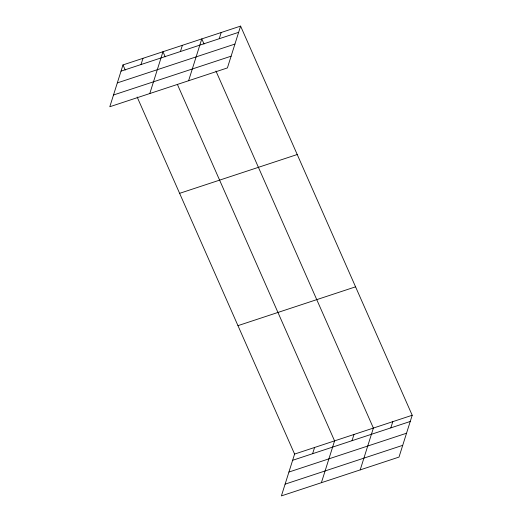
<?xml version="1.0" encoding="UTF-8"?>
<svg xmlns="http://www.w3.org/2000/svg" width="522" height="522" viewBox="0 0 522 522"><rect width="100%" height="100%" fill="white"/><g stroke="black" fill="none" stroke-linecap="round" stroke-linejoin="round"><path stroke-width="0.78" d="M122.99 64.917L109.803 106.742L227.409 67.925L240.596 26.1L122.99 64.917L125.241 70.026M141.018 64.545L142.982 58.32M149.788 93.549L162.975 51.717L165.226 56.826M180.416 51.541L182.38 45.316M188.599 80.74L201.786 38.909L204.037 44.018M219.227 38.726L221.191 32.508M137.149 97.02L294.591 454.075L281.404 495.9L399.01 457.083L412.197 415.258L240.596 26.1M312.619 453.696L314.583 447.471M321.389 482.7L334.576 440.875L177.454 84.557M352.017 440.692L353.981 434.467M360.2 469.891L373.387 428.066L215.945 71.018M390.828 427.883L392.792 421.659M121.026 71.142L238.632 32.325M117.326 82.894L234.933 44.076M113.509 94.997L231.115 56.18M179.62 193.336L297.227 154.519M237.96 325.65L355.567 286.832M294.591 454.075L412.197 415.258M292.627 460.3L410.233 421.476M288.927 472.045L406.534 433.227M285.11 484.148L402.716 445.331"/></g></svg>
